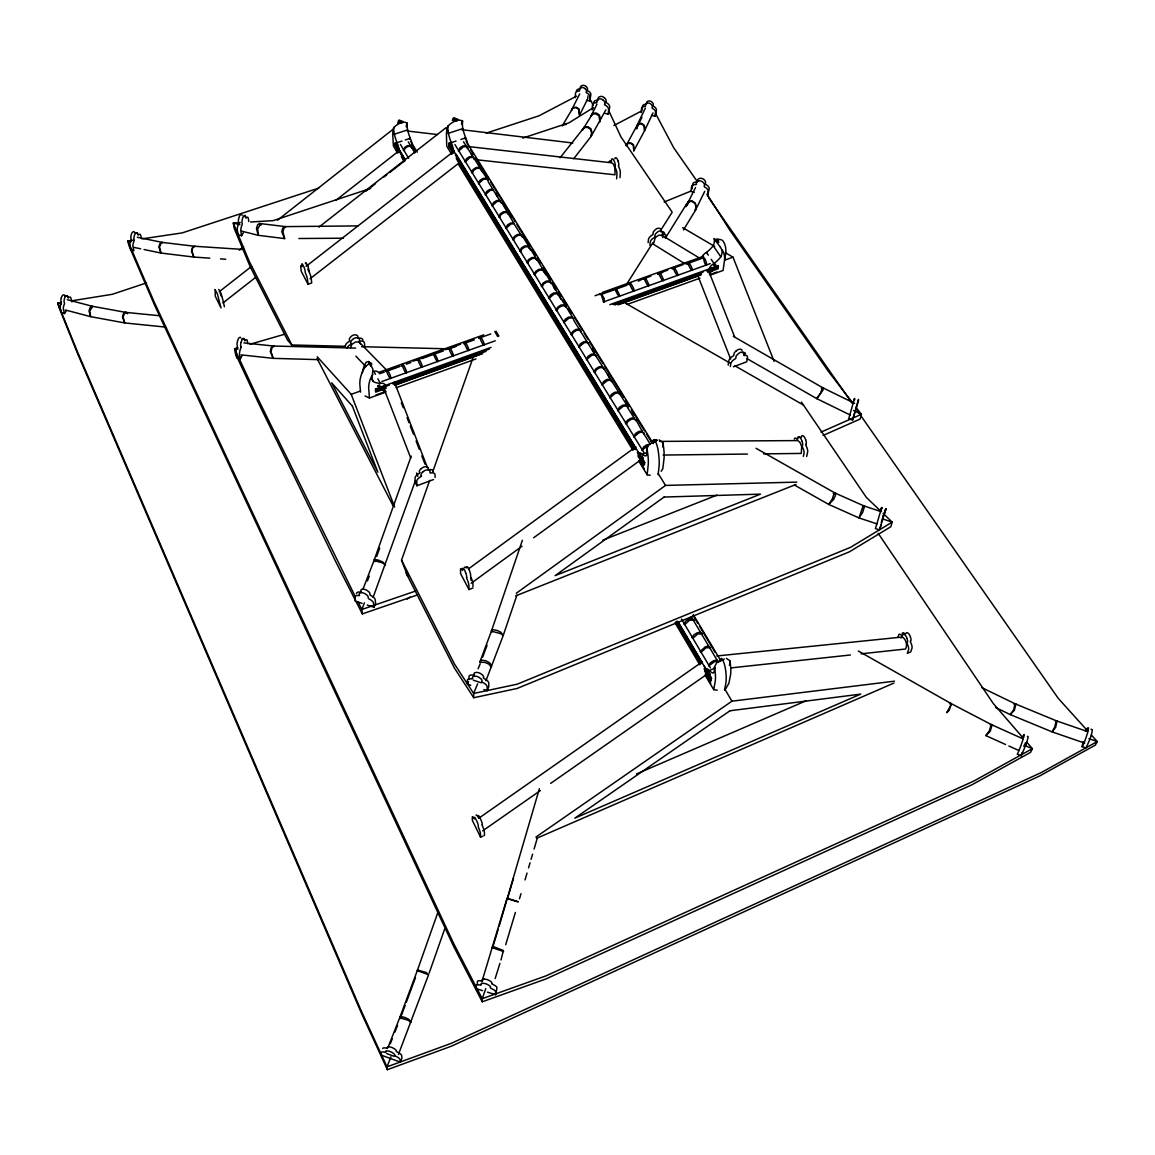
<?xml version="1.0" encoding="UTF-8"?>
<svg xmlns="http://www.w3.org/2000/svg" width="1155" height="1155" viewBox="0 0 1155 1155"><rect width="100%" height="100%" fill="white"/><g stroke="black" fill="none" stroke-linecap="round" stroke-linejoin="round"><path stroke-width="1.5" d="M487.453 992.159L495.625 994.7L495.625 991.856A6.107 2.05 19.6 0 0 490.889 988.348L490.269 987.698A5.154 1.733 19.6 0 0 488.291 984.941A3.826 1.285 19.6 0 0 483.18 983.353A5.154 1.733 19.6 0 0 481.26 984.897L480.639 985.157A6.107 2.05 19.7 0 0 475.947 985.735L476.004 988.593L482.545 990.629M981.822 687.658L1015.88 704.146L1014.379 710.325L1010.149 714.555L995.567 707.495M365.081 395.963L369.456 398.027L385.525 392.224L380.702 388.614L380.616 387.401L385.207 385.741A6.627 3.783 -27.7 0 0 380.298 383.373A22.523 12.965 -28.1 0 1 373.166 381.468A20.198 11.593 -28.1 0 1 372.488 375.057L372.834 368.979L368.82 361.457L366.164 362.194L364.749 364.763A46.041 26.493 -28.4 0 0 362.367 372.69M402.59 121.621C393.552 122.387 404.322 125.202 400.525 120.813A10.626 2.613 71.9 0 0 398.489 120.77A45.623 11.319 71.6 0 0 398.201 121.607M1015.057 703.77L1057.085 721.095L1055.67 727.332L1052.133 731.88L1010.149 714.555L1013.556 709.964L1015.057 703.77L1013.96 704.016M575.277 97.655L575.479 93.396A4.461 3.119 23.9 0 1 579.103 91.187L579.593 90.624A3.754 2.628 23.9 0 1 581.182 87.751A2.801 1.964 23.9 0 1 584.95 88.632M1091.663 729.498L1091.071 729.166M586.523 100.297L589.743 101.062L589.974 96.803A4.461 3.119 23.7 0 0 586.653 92.963L586.22 92.183M605.076 113.378L608.295 114.244L608.598 109.494A5.024 3.465 26.1 0 0 604.931 105.062L604.469 104.167M858.324 650.987L951.316 703.684L949.309 710.051L946.941 712.621M456.398 121.275L458.059 119.441L455.518 118.59C450.089 121.636 459.098 122.315 455.518 118.59A11.666 3.162 72 0 0 453.049 118.546A50.113 13.701 71.7 0 0 452.341 120.524M616.611 178.823L616.958 174.102A5.226 1.761 71.8 0 0 615.312 167.879L615.11 166.768A4.403 1.487 71.9 0 0 614.576 162.032A3.277 1.112 71.9 0 0 612.525 158.971A4.403 1.487 71.9 0 0 611.5 161.382L611.197 161.758A5.212 1.761 71.9 0 0 609.075 162.321M619.975 177.682L620.336 172.947A5.226 1.776 71.8 0 0 618.676 166.739L618.488 165.613M756.034 448.299L835.541 493.329L835.354 495.784L833.52 499.581L828.741 504.432L794.467 485.057M641.213 112.584L641.559 108.498A4.317 3.017 24.9 0 1 645.154 106.462L645.659 105.942A3.638 2.541 24.9 0 1 647.305 103.228A2.714 1.891 24.9 0 1 650.944 104.195A3.638 2.541 24.9 0 1 652.041 107.646L652.431 108.411A4.331 3.017 24.7 0 1 655.52 112.208L655.145 116.294L651.665 115.37M642.281 109.104L642.512 106.39A4.317 3.017 24.9 0 1 646.121 104.354M733.324 336.336L823.197 387.993L822.995 390.13L816.758 398.634L747.04 358.656M648.128 242.666L648.417 239.547A5.385 3.032 -34.2 0 1 652.618 234.84L653.21 233.916A4.533 2.555 -34.3 0 1 655.159 229.831A3.364 1.906 -34.3 0 1 659.346 228.358A4.533 2.555 -34.3 0 1 660.92 230.264M649.904 245.351L650.207 242.232A5.385 3.017 -34.2 0 1 654.409 237.526L655.001 236.602A4.533 2.555 -34.3 0 1 656.95 232.516A3.378 1.891 -34.3 0 1 661.151 231.043A4.533 2.555 -34.3 0 1 662.378 234.003L662.811 234.566A5.385 3.017 -34.3 0 1 666.334 236.544M588.01 95.879L587.693 98.897L579.507 115.24L578.843 109.393L575.999 107.632L572.923 107.993L571.451 110.245L579.723 93.93M641.949 117.276L636.492 128.638L636.766 125.967L645.342 108.108M949.525 703.496L950.839 703.438L950.565 706.037L946.696 712.476M238.739 222.554L238.609 223.695A5.299 1.862 -74.6 0 0 237.324 230.062L238.06 234.725L241.583 235.736L243.243 232.935M1087.23 731.462L1056.175 720.763L1054.76 726.986L1052.133 731.88L1084.776 743.156M650.222 475.254L647.147 474.763L648.244 464.613A48.452 14.726 69.2 0 0 647.522 452.038L646.916 448.674L648.807 444.718L652.676 442.365M241.005 346.847L240.875 347.973A5.472 1.834 -73.3 0 0 239.547 354.455L240.312 358.902L236.674 357.805L235.909 353.358A5.472 1.834 -73.3 0 1 237.237 346.89L237.367 345.749A4.591 1.545 -73.4 0 1 237.555 341.028A3.422 1.155 -73.4 0 1 239.576 337.477A4.591 1.545 -73.4 0 1 240.716 337.809M658.105 474.719L658.928 467.761A54.675 16.849 69.2 0 0 657.989 449.555A12.95 4.057 69 0 0 655.159 440.56C653.672 436.489 649.226 447.259 656.892 440.329M692.09 188.915L692.639 184.295A5.111 3.451 22.5 0 1 696.999 182.086L697.62 181.508A4.302 2.916 22.4 0 1 699.685 178.476A3.191 2.166 22.4 0 1 704.001 179.646A4.302 2.916 22.4 0 1 705.2 183.573L705.647 184.439A5.111 3.451 22.3 0 1 709.199 188.814L707.539 196.004L708.131 191.398A5.111 3.451 22.3 0 0 704.564 187.023L704.131 186.143A4.302 2.916 22.4 0 0 702.919 182.23A3.205 2.166 22.4 0 0 698.602 181.046M579.507 115.24L579.059 109.018L576.244 107.184L573.14 107.617L562.182 125.953M636.492 128.638L638.397 123.599L641.386 123.34L644.086 125.115L644.923 127.873L644.519 130.789L633.806 150.843L633.344 145.14L630.601 143.35L627.584 143.595L626.068 145.718L636.896 125.722M1022.68 738.695L991.235 724.546L989.315 730.942L985.836 735.605L1005.572 744.499M412.133 145.169A5.717 1.415 71.8 0 0 410.256 138.355A19.52 4.894 71.9 0 1 407.585 129.909A17.498 4.389 71.8 0 1 407.195 123.368C404.423 120.192 396.309 124.235 393.884 127.671A17.527 4.274 71.8 0 0 394.317 134.211A19.548 4.779 71.8 0 0 397.017 142.671A5.732 1.386 71.7 0 1 398.908 149.486M728.155 365.124L728.863 360.591A5.631 2.815 -33.6 0 1 733.396 355.856L734.031 354.946A4.736 2.382 -33.7 0 1 736.082 350.961M730.335 366.539L730.826 363.522A5.631 2.815 -33.5 0 1 735.345 358.786L735.995 357.877A4.75 2.368 -33.7 0 1 738.204 353.834A3.523 1.761 -33.7 0 1 742.535 352.217A4.75 2.368 -33.7 0 1 743.618 355.018L744.037 355.538A5.631 2.801 -33.7 0 1 747.487 357.27L746.708 361.804L733.425 366.799M716.129 241.323A1.603 0.881 -35 0 1 716.706 240.125A1.603 0.881 -35 0 1 718.165 239.417L718.67 242.492L716.129 241.323L716.273 238.998L718.165 239.417A11.767 6.396 -34.8 0 1 723.218 241.28A50.3 27.388 -34.1 0 1 725.6 254.143L724.719 260.135L732.992 257.161L774.139 361.457M633.806 150.843L633.561 144.779L630.861 142.917L627.8 143.22L626.183 145.516M854.642 403.369L822.461 387.604L820.498 393.306L816.758 398.634L850.513 415.165M708.535 673.899L708.347 674.91L705.243 675.271L713.718 689.665L717.226 690.242M881.178 511.636L863.175 505.659L859.002 517.931L862.626 512.488L864.59 506.208L834.314 492.709L832.279 498.96L828.741 504.432L859.002 517.931L876.992 523.908M695.498 187.558L685.955 206.702L688.568 201.345L692.235 200.97L695.353 203.208L696.09 206.759L695.31 210.528L683.486 229.932M713.718 689.665L715.263 681.262A47.774 14.004 67.2 0 0 714.945 670.218L714.411 667.142L716.923 662.364L721.658 660.371M704.738 191.326L695.31 210.528L695.989 206.947L695.151 203.554L691.989 201.389L688.366 201.706L686.402 204.32M724.546 689.968L725.687 684.236A53.91 16.011 67.2 0 0 725.326 668.24A12.792 3.855 66.9 0 0 722.611 659.62L721.514 658.307L719.709 661.021L724.301 659.029M467.66 144.88A6.28 1.718 71.9 0 0 465.682 137.893A21.44 5.934 72 0 1 462.794 128.609A19.216 5.313 72 0 1 462.606 121.419C459.733 117.853 450.782 122.473 448.068 126.14A19.26 5.183 71.9 0 0 448.328 133.33A21.483 5.789 71.9 0 0 451.244 142.628A6.295 1.675 71.8 0 1 453.251 150.121M1092.096 729.599C1092.803 733.05 1088.486 742.896 1085.989 747.92L1082.091 746.693L1083.217 741.539M803.346 456.456L803.995 453.54A5.761 2.18 68.2 0 0 802.35 446.942L802.191 445.787M371.029 365.918C366.741 355.119 371.058 371.347 371.65 363.941A1.689 0.982 -27.7 0 0 369.499 363.478A12.286 7.103 -27.8 0 0 363.608 369.412A52.119 29.842 -28.5 0 0 359.912 385.207L360.548 392.166M806.652 456.485L807.634 452.125A5.761 2.195 68.2 0 0 805.988 445.512L805.829 444.357M854.411 400.381L854.599 399.385L854.238 400.207M852.578 420.03L858.512 400.583L857.977 401.81L858.497 399.457L852.578 420.03L848.68 418.904L854.57 398.331L854.209 400.034M885.697 509.471L885.293 510.755L885.899 508.59L884.311 514.293M1021.829 738.392C1028.412 724.892 1019.62 750.476 1017.237 754.273L1021.222 755.688L1022.146 752.497M880.601 511.665L881.756 507.363L875.432 528.615L879.561 529.842L880.991 525.178M879.561 529.842L885.798 508.922M519.49 898.792L520.992 893.652M525.02 879.922L527.041 873.065M528.542 867.925L530.058 862.771M531.069 859.349L532.571 854.195M534.086 849.055L537.104 838.761M499.205 926.05L539.385 788.692M507.94 897.161L513.499 878.32M505.688 944.747L515.404 912.436M481.852 981.837L507.031 898.272L518.104 901.622M493.026 946.421L498.166 929.443M495.163 978.559L499.927 963.357M500.981 959.993L503.392 950.507L493.661 946.71L492.247 947.086L492.521 948.125M897.955 637.329L898.763 634.918A5.573 2.137 65.5 0 1 901.968 635.871L902.474 635.77A4.707 1.805 65.4 0 1 904.365 634.514A3.494 1.343 65.5 0 1 906.906 638.354M495.625 994.7L496.997 987.727A6.107 2.05 19.6 0 0 492.275 984.219L491.64 983.584A5.14 1.733 19.6 0 0 489.691 980.812A3.826 1.299 19.6 0 0 484.566 979.223M516.906 595.157L503.219 635.495L485.937 680.728M522.378 540.295L491.409 631.15L500.404 633.546L503.219 635.495L500.895 632.175L496.794 630.37L492.983 629.634L491.684 630.399L479.758 662.291L484.869 662.378L488.998 664.168L491.395 667.388L491.294 665.15L489.547 662.753L485.533 660.674L481.606 660.169L480.061 661.526M407.686 576.172L401.521 560.161L429.718 480.321M432.721 471.832L472.929 358.007M429.169 973.073L444.733 928.822M415.396 480.711L373.108 597.308M438.207 911.497L417.316 970.575L428.563 974.777L398.461 1054.371M373.975 560.637L382.305 562.759L385.51 564.925L382.623 561.908L378.595 560.218L375.072 559.511L374.148 560.175L374.884 561.561L373.975 560.637L411.209 456.11M376.689 556.508L379.677 548.105M485.807 988.608L482.213 998.685L482.256 1001.789L545.723 979.036L972.351 784.577L1030.578 752.353L1032.382 748.657L1026.636 742.03M881.279 522.464L884.456 512.719L882.983 516.112M350.6 347.713L351.813 344.435L355.278 342.039L358.945 341.923L386.29 369.773M482.689 657.065L487.078 645.327M399.717 1017.757L408.451 1020.341L410.906 1022.478L408.827 1019.345L404.943 1017.483L401.247 1016.602L399.919 1017.208L400.207 1018.609L399.717 1017.757L417.504 970.056L426.209 972.481L428.563 974.777M400.828 1016.978L405.116 1005.485M406.329 1002.193L415.511 977.578M385.9 371.477L386.304 370.394C390.202 381.901 393.768 380.746 387.517 369.961M362.915 589.339L374.148 560.175M367.42 580.965L369.282 576.114M364.417 602.823L361.847 609.479L362.324 613.897L417.547 594.897M390.924 1056.854L386.997 1066.859L387.387 1069.674L451.446 1046.17L1039.442 776.088L1095.315 745.119L1097.25 741.553L1091.331 734.999M388.022 1047.426L399.919 1017.208M390.318 1043.745L392.296 1038.72M394.938 1032.021L397.58 1025.322M1023.965 746.549L1025.51 742.708M1026.333 743.257L1025.496 745.047M401.579 365.861L402.027 364.763C405.983 376.27 409.289 375.043 403.225 364.345M400.337 1062.095L400.02 1059.525A6.02 1.733 22.8 0 0 395.241 1056.017L394.591 1055.381A5.068 1.473 22.8 0 0 392.469 1052.739A3.768 1.097 22.8 0 0 387.546 1050.949A5.068 1.473 22.8 0 0 385.929 1052.219L385.38 1052.422A6.006 1.733 22.8 0 0 381.092 1052.624L381.468 1055.222L400.337 1062.095L401.954 1058.023L401.666 1055.439A6.006 1.747 22.8 0 0 396.887 1051.916L396.237 1051.295A5.053 1.473 22.8 0 0 394.115 1048.653A3.768 1.097 22.8 0 0 389.192 1046.863A5.053 1.473 22.8 0 0 387.589 1048.148L387.041 1048.336A6.006 1.747 22.8 0 0 382.753 1048.552M477.636 683.746L473.651 693.448L473.723 697.736L517.137 688.452L849.401 551.816L890.808 526.752L892.194 522.118L883.127 513.455M478.141 668.759L480.191 663.764M589.743 101.062L590.898 94.609A4.461 3.119 23.7 0 0 587.577 90.754L587.144 89.975M483.902 689.549L487.179 690.618L488.753 686.864L488.738 682.937A6.208 2.786 23.1 0 0 483.974 678.577L483.339 677.74A5.226 2.353 23.2 0 0 481.346 674.13A3.884 1.761 23.2 0 0 476.221 672.47A5.226 2.353 23.2 0 0 474.156 674.491M417.2 360.273L417.662 359.176C421.589 370.611 425.141 369.47 418.861 358.743L418.399 359.855L417.316 359.609M470.778 685.262L467.501 684.193L468.569 681.71M433.934 354.296L434.424 353.185C440.676 363.941 437.572 364.72 433.226 353.603M655.145 116.294L656.473 110.1A4.317 3.017 24.7 0 0 653.384 106.289L653.008 105.524A3.638 2.541 24.9 0 0 651.896 102.088A2.7 1.891 24.9 0 0 648.273 101.12A3.638 2.541 24.9 0 0 646.54 103.517M599.301 294.525L599.979 293.976L601.553 295.463L603.589 302.033M449.396 348.752L449.916 347.641C456.254 358.281 452.702 359.436 448.732 348.059L448.212 349.185L448.819 348.348M608.295 114.244L609.753 107.04A5.024 3.465 26.1 0 0 606.101 102.607L605.624 101.727M367.16 605.018L373.946 607.212L375.606 603.704L375.216 599.662A5.963 2.758 25 0 0 370.437 595.33L369.773 594.493A5.024 2.324 25.1 0 0 367.608 590.84A3.739 1.733 25.1 0 0 362.728 589.281A5.024 2.324 25.1 0 0 360.894 591.1M653.023 112.901L644.519 130.789L643.855 125.563L641.112 123.874L638.166 124.047L636.766 125.967M593.352 107.487L592.183 109.927L592.443 105.163A5.024 3.465 26.3 0 1 596.514 102.809L597.077 102.203A4.23 2.931 26.3 0 1 598.896 99.041A3.147 2.18 26.3 0 1 603.098 100.167M478.849 337.967L480.032 337.549M1021.222 755.688C1023.778 750.259 1030.101 734.739 1027.416 736.399M701.98 257.089A6.324 3.422 -34.6 0 1 706.47 252.411A21.541 11.824 -34.7 0 0 713.198 245.741A19.317 10.583 -34.6 0 0 714.238 238.998L720.388 247.156M862.756 506.511L863.175 505.659M401.492 365.644L402.691 365.211M385.799 371.246L386.521 370.625M605.884 109.812L591.187 136.29L573.689 158.755M596.933 104.253L590.884 116.294L592.428 114.056L595.807 113.869L598.997 115.818L599.893 121.881L600.369 118.373L599.402 115.081L596.283 112.988L592.847 113.32L582.293 130.241L584.04 127.671L587.52 127.339L590.667 129.461L591.649 132.767L591.187 136.29L591.851 132.479L591.028 128.927L587.953 126.704L584.401 127.137L560.074 157.759M478.95 338.184L479.527 337.058C483.512 348.348 487.078 347.207 480.697 336.625M1085.455 731.231C1092.587 718.829 1085.021 742.665 1082.091 746.693M351.25 343.526L350.759 344.435A5.616 3.321 -27.5 0 0 347.02 348.088M687.384 204.854L689.03 201.793M240.312 358.902L242.016 355.856M725.037 690.04L728.906 683.226L730.566 674.794A47.673 14.351 67.1 0 0 730.335 663.735L729.816 660.66L726.394 658.393M419.799 472.51L419.251 473.42A5.876 3.104 -27.9 0 0 415.035 478.199L415.28 482.559L416.969 485.764L433.544 479.527M421.503 475.716L420.954 476.625A5.876 3.09 -27.9 0 0 416.724 481.404L416.969 485.764M665.294 238.233L686.503 204.132M626.154 284.996L653.008 242.507M660.674 230.379L672.181 212.174L620.942 136.882L608.786 110.75M661.18 471.283L662.826 468.699L664.038 458.521A48.337 15.087 69.2 0 0 663.418 445.931L662.826 442.582L659.187 439.882M61.273 298.062A3.956 1.689 -73.3 0 0 61.359 302.177L61.374 303.058A4.707 2.007 -73.2 0 0 60.363 308.659L61.475 312.601L64.536 313.539L66.398 310.637M615.066 289.486L615.875 288.288C622.444 298.625 619.311 299.492 614.734 288.692L613.94 289.891L602.477 293.991M582.495 129.952L584.401 127.137M372.69 374.437L371.26 377.006A46.243 26.334 -28.5 0 0 368.647 387.892L369.456 398.027M709.502 274.341L713.472 267.642L709.3 269.144A6.353 3.407 -34.6 0 1 714.05 263.499A21.627 11.752 -34.6 0 0 720.821 256.829A19.404 10.511 -34.6 0 0 721.904 250.101L720.388 247.156M658.884 273.807L657.657 273.995L658.624 272.999C662.797 283.928 666.421 282.758 659.75 272.594M672.239 269.028L673.134 267.816C677.306 278.716 680.945 277.547 674.246 267.411L672.34 268.393M687.759 263.484L686.561 263.658L687.572 262.647C691.816 273.663 695.339 272.219 688.683 262.243M401.334 123.253L402.893 121.578L400.525 120.813L398.937 122.69M702.11 258.345L703.063 257.103L704.767 258.518C708.722 266.791 705.387 268.234 703.655 258.922L701.951 257.507L701.013 258.734L686.662 263.874M393.942 127.295L393.48 128.321A40.425 9.89 71.6 0 0 392.815 135.857L393.393 145.92L397.551 152.965M407.267 122.993L406.791 124.018A40.353 10.135 71.7 0 0 406.228 126.79M580.517 88.43L580.027 88.993A4.461 3.119 23.9 0 0 576.403 91.202M448.154 125.722L447.562 126.848A44.395 11.983 71.7 0 0 446.451 135.149L446.74 146.194L451.692 154.322M696.537 184.078L695.916 184.67A5.111 3.451 22.5 0 0 691.542 186.865L690.993 191.485L694.314 192.38M404.986 160.935L394.996 144.014L395.631 143.451L404.712 158.827M398.692 151.218L395.053 145.054L395.689 144.49L399.312 150.641M398.749 152.258L395.053 145.054M260.712 223.709L257.709 228.834L258.258 235.317L284.65 238.594L282.932 231.852L283.971 228.185L285.906 226.683L259.485 223.478L257.522 224.965L256.468 228.589L258.258 235.317L241.698 231.159M453.496 151.781L448.804 144.101L449.497 143.48L454.189 151.161M453.511 152.922L448.833 145.256L449.526 144.635L453.28 150.771M452.601 152.532L448.862 146.411L449.555 145.79L453.309 151.911M361.197 591.75L360.663 592.197A5.963 2.743 25.1 0 0 356.491 593.656M637.329 452.543L643.898 463.285L644.707 462.621L638.138 451.879M638.152 455.128L643.783 464.339L644.591 463.675L639.899 456.008M638.051 456.182L643.667 465.378L644.476 464.729L639.798 457.062M239.374 250.202L243.604 246.867M277.431 220.259L392.974 129.346M219.161 291.782L251.588 266.372M336.177 200.075L399.616 150.352M318.91 227.131L445.917 127.786L447.794 130.847M222.929 302.957L255.428 277.547M365.63 191.355L375.519 183.631M383.994 176.989L386.824 174.78M389.654 172.571L403.774 161.527M127.685 313.626L126.083 312.428L124.206 313.9L123.152 317.177L124.74 322.938L165.555 327.096M306.061 266.357L454.348 150.886M310.089 278.73L459.127 162.942M407.195 599.113L409.996 596.991M704.247 666.045L711.494 678.332L710.542 679.819L704.189 669.063M704.94 671.474L710.368 680.685L711.177 680.078L704.348 668.196M711.249 680.771L710.368 680.685M985.836 735.605L990.182 731.36L992.087 724.965L950.839 703.438M468.41 568.924L635.842 446.797M471.168 583.246L522.031 546.228M533.653 537.768L639.755 460.585M159.159 315.69L125.404 312.341L123.397 313.785L122.473 317.076L124.74 322.938L90.653 316.658L65.301 309.973M516.242 593.295L665.525 485.418L796.777 482.126M478.603 818.375L702.384 661.743M482.675 830.849L540.352 790.583M550.69 783.364L707.438 673.928M535.877 837.115L731.952 701.186L894.49 681.161M474.315 674.809L473.694 675.227A6.208 2.786 23.2 0 0 469.017 676.512L469.074 679.14M652.561 441.903L657.224 440.214L653.947 440.026M467.226 147.811L467.934 148.504L466.447 146.728L463.386 146.757L458.521 151.233L459.863 147.898L462.881 145.934L465.941 145.905M473.853 158.538L474.561 159.231L473.074 157.47L470.013 157.513L465.119 161.989L466.476 158.654L469.507 156.676L472.568 156.632M507.825 213.545L508.561 214.267L506.554 211.683L503.465 211.784L500.375 213.791L498.743 216.793L499.61 217.385L500.895 214.657L503.999 212.65L507.088 212.549M528.903 247.69L529.669 248.441L527.662 245.856L524.558 246.001L521.41 248.022L519.75 251.039L520.631 251.646L521.959 248.917L525.106 246.881L528.21 246.751M536.064 259.269L536.815 260.034L534.823 257.45L531.704 257.608L528.542 259.644L526.868 262.647L527.748 263.253L529.106 260.539L532.267 258.503L535.371 258.345M550.545 282.73L551.325 283.509L549.332 280.939L546.2 281.113L543.009 283.177L541.305 286.18L542.2 286.801L543.572 284.087L546.763 282.037L549.896 281.849M557.894 294.626L558.673 295.406L557.244 293.76L554.111 293.962L548.856 298.495L550.343 295.088L553.548 293.038L556.681 292.836M821.335 388.311L822.461 387.604M580.315 330.936L581.109 331.745L579.117 329.189L575.97 329.42L572.721 331.499L570.945 334.517L571.869 335.152L573.299 332.452L576.562 330.373L579.709 330.128M587.924 343.252L588.732 344.075L587.332 342.472L584.17 342.717L578.771 347.28L580.315 343.858L583.578 341.764L586.74 341.519L587.924 343.252L573.717 320.253M595.605 355.682L596.413 356.505L595.013 354.932L591.851 355.191L586.422 359.739L587.982 356.332L591.259 354.224L594.421 353.964M611.168 380.89L611.991 381.727L610.605 380.183L607.429 380.471L601.928 385.034L603.516 381.598L606.837 379.49L609.999 379.201M619.066 393.667L619.889 394.519L618.517 392.974L615.326 393.292L609.797 397.854L611.385 394.418L614.72 392.296L617.896 391.993M647.666 445.743L641.978 450.32L643.638 446.87L647.031 444.718L650.236 444.343M833.318 493.344L834.314 492.709M717.775 661.295L718.641 662.248L717.443 661.165L714.382 661.772L708.722 665.959L710.397 662.753L713.732 660.689L716.793 660.082L717.775 661.295L691.268 616.799M592.443 108.252L568.881 122.849L522.724 138.109M900.9 637.964L902.445 637.026C906.17 639.596 907.628 644.923 905.607 649.009L861.096 653.831M613.897 125.52L642.065 110.736M576.562 96.154L539.01 115.803L486.082 133.172M462.693 121.001L462.072 122.127A44.309 12.286 71.8 0 0 461.509 124.061M641.646 459.632L638.802 461.09L647.147 474.763M1055.41 721.124L1056.175 720.763M823.125 435.421L860.157 419.048L861.37 414.313L856.028 407.34M820.988 432.143L861.37 414.313L853.545 410.501M536.483 838.371L894.013 683.038M480.567 837.144L480.523 833.896A5.963 0.982 67.8 0 0 478.502 827.543L478.242 826.489A5.01 0.823 67.8 0 0 477.376 822.36L475.239 818A5.01 0.823 67.8 0 0 474.474 818.823L474.214 818.808A5.948 0.967 67.8 0 0 472.294 817.148L472.366 820.425L480.567 837.144L483.165 836.032M636.492 773.951L806.19 700.753M706.109 669.785A6.887 2.021 66.9 0 1 709.141 670.564L715.248 667.994M482.646 980.783L482.025 981.043A6.107 2.05 19.7 0 0 477.347 981.62L477.405 984.493M664.139 202.024L690.575 191.239M515.707 595.865L796.012 484.436M465.624 572.692A3.783 0.78 68.8 0 0 463.444 568.563A5.096 1.04 68.8 0 0 462.693 570.151L462.448 570.31A6.035 1.242 68.8 0 0 460.513 569.487L460.614 573.674L468.988 589.555L472.987 587.982M602.852 540.136L716.952 495.134M639.394 454.507A6.973 2.137 68.9 0 1 642.194 454.377L646.93 452.558M821.739 388.528L823.197 387.993M375.736 389.971L375.649 388.917M375.808 395.082L385.987 391.401M396.165 387.734L475.947 358.96M626.992 304.487L699.973 278.167M711.855 273.879L716.952 272.046M710.166 275.107L723.088 270.458L724.546 260.034A44.626 24.168 -34.1 0 0 722.9 251.184L721.76 249.639M381.872 381.497L495.25 340.797M603.488 301.946L710.267 263.614M604.079 302.061L604.152 298.365L601.12 293.572M317.177 356.736L351.207 394.331L360.447 391.011M375.389 389.004L491.048 347.395M609.84 304.66L718.439 265.592L718.294 266.675L706.427 270.949M718.294 266.675L718.136 267.758L707.972 271.425M389.307 385.077L375.476 390.058L375.649 392.151L386.073 388.412M392.7 383.864L489.359 349.07M613.146 304.516L703.034 272.176M375.563 391.112L385.987 387.358M394.187 384.398L485.966 351.351M614.763 304.978L701.186 273.865M395.847 384.572L482.169 353.473M619.253 304.097L700.493 274.847M708.953 271.8L712.346 270.573M394.534 385.351L482.588 353.632M618.069 304.833L701.056 274.948M707.827 272.508L717.991 268.841L718.136 267.758M378.912 372.343L483.772 334.849M602.159 292.518L703.626 256.251M595.042 295.738L599.979 293.976M432.865 354.051L433.832 354.065M463.733 343.006L464.801 343.252M614.041 289.255L614.98 289.27M643.321 278.774L645.183 277.806C651.839 287.999 648.215 289.169 644.057 278.211L638.354 281.156M701.099 258.114L702.023 258.128M387.546 370.336L396.035 367.304M413.014 361.226L428.303 355.769M445.296 349.691L460.571 344.219M610.042 290.757L618.531 287.725M642.31 279.221L650.799 276.175M662.696 271.93L667.792 270.097M674.578 267.671L683.067 264.639M379.591 373.729L384.326 372.04M389.033 370.351L400.02 366.424M406.271 364.186L410.949 362.511M421.864 358.613L432.735 354.715M434.28 354.166L443.563 350.846M451.287 348.088L455.907 346.428M474.344 339.83L463.617 343.67L464.166 342.544C468.136 353.878 471.702 352.737 465.35 342.125M482.342 336.971L490.817 333.939M615.572 289.313L626.977 285.227M657.758 274.211L662.58 272.493M415.598 591.042L361.847 609.479L357.833 601.611M308.039 284.217L307.49 279.582A5.472 0.996 70.6 0 0 305.469 273.172L305.165 272.031A4.606 0.837 70.7 0 0 304.068 267.267L302.307 263.932A4.606 0.837 70.7 0 0 302.061 266.17L301.946 266.502A5.457 0.996 70.6 0 0 300.719 266.747L301.296 271.396L308.039 284.217L311.72 282.961L311.186 278.326A5.457 1.011 70.6 0 0 309.165 271.916L308.861 270.775M146.44 282.917L112.266 294.308L71.827 300.791M370.582 188.409L273.143 220.634L250.621 221.991M451.244 142.628L456.052 141.04M460.874 139.466L465.682 137.893M318.737 188.092L182.129 232.92L141.863 238.883M397.017 142.671L401.983 141.054M405.29 139.972L410.256 138.355M448.328 133.33L462.794 128.609M394.317 134.211L407.585 129.909M453.814 120.755L457.727 119.485M237.988 347.742L234.581 348.723L235.418 353.603L258.388 402.85L336.697 563.582L362.324 613.897M249.928 344.277L284.043 334.401M833.982 493.676L835.541 493.329M990.225 724.748L991.235 724.546M1055.901 721.298L1057.085 721.095M61.273 302.48L57.75 303.043L58.963 307.374L78.107 354.816L361.659 1013.7L387.387 1069.674M133.114 240.182L127.859 240.962L128.898 245.524L154.972 306.046L453.771 946.681L482.256 1001.789M562.904 124.957L566.051 124.538M642.036 431.075L638.845 431.421L635.452 433.573L633.821 437.023L639.466 432.446L642.656 432.085L643.797 433.717L643.884 432.663L643.162 432.706L650.438 444.487M634.543 418.933L631.352 419.265L627.988 421.402L626.429 424.087L625.476 423.423L627.367 420.391L630.731 418.254L633.922 417.922L635.683 420.579L635.77 419.525L642.267 431.248M731.158 667.879L850.427 654.986M626.486 405.896L623.31 406.214L617.723 410.79L619.34 407.34L622.689 405.217L625.866 404.9L627.641 407.556L627.988 406.921L588.776 344.638M716.894 655.968L902.445 637.026M602.78 367.492L599.604 367.781L596.312 369.874L594.825 372.574L593.887 371.924L595.706 368.907L599.012 366.799L602.174 366.525L603.95 369.196L603.574 368.099M571.566 316.961L568.433 317.177L565.199 319.256L563.683 322.664L569.011 318.116L572.144 317.899L573.703 319.054L522.479 236.14L522.363 237.093L520.573 234.364L517.469 234.494L514.336 236.515L512.676 239.518L513.556 240.125L514.885 237.396L518.003 235.375L521.107 235.245M240.226 222.626L233.31 223.045L234.119 228.17L250.101 266.516L287.537 340.09L291.869 344.984L345.475 346.298M542.605 270.053L539.486 270.212L536.31 272.262L534.938 274.977L534.058 274.37L535.747 271.353L538.923 269.303L542.042 269.144L543.832 271.858L543.485 270.819M1014.408 704.204L1015.88 704.146M513.527 222.973L510.438 223.088L507.319 225.109L505.904 228.473L510.972 223.969L514.076 223.853L520.934 234.783M499.639 200.479L496.563 200.58L493.474 202.573L492.073 205.922L497.083 201.432L500.173 201.345L501.443 203.208L501.559 202.284L513.917 223.42M492.781 189.377L489.706 189.463L486.63 191.456L485.259 194.805L490.24 190.315L493.315 190.228L500.057 200.97M486.515 179.213L483.44 179.285L478.488 183.775L479.859 180.425L482.92 178.433L485.995 178.375L488.117 180.541L463.473 141.733M663.143 455.056L747.444 454.059M763.585 453.872L801.252 453.424L801.714 446.436L799.982 442.423L797.787 440.589L659.534 441.398M410.747 146.382L407.917 146.411L405.174 148.201L404.135 150.684L403.369 150.164L404.741 147.45L407.47 145.66L410.299 145.631L412.003 148.114L411.729 147.248M357.935 225.904L284.809 226.625L282.672 228.113L281.834 231.78L284.65 238.594M298.914 238.507L343.497 238.219M650.554 441.455L654.149 441.427M699.569 258.114L661.844 235.259L658.697 235.245L655.318 237.569L653.355 244.21L685.189 263.946M361.558 346.702L445.556 348.767M355.61 348.088L273.36 346.024L271.151 347.756L270.27 351.611L273.215 358.353L317.899 359.624M949.785 703.64L951.316 703.684M244.21 249.509L194.531 246.26L192.409 247.589L191.427 250.895L193.838 257.06L209.806 258.157M492.088 947.62L503.638 951.547M220.446 258.879L225.759 259.254M243.864 342.905L274.082 346.081L271.988 347.814L270.992 351.654L273.215 358.353L241.236 354.888M477.304 159.852L615.038 174.795L614.821 167.576L613.305 164.01L611.63 162.812L468.324 146.555M238.046 349.099L234.581 348.723L257.623 398.071L355.422 596.89M407.21 131.006L437.471 134.543M462 129.721L572.808 143.003M473.348 680.208L481.332 682.807M409.476 138.355L410.011 139.091M131.323 241.554L127.859 240.962L153.99 301.599L453.626 943.462L482.213 998.685L545.911 975.903L973.954 780.982L1032.382 748.657L1024.283 745.336M126.083 312.428L91.981 306.219L90.061 307.663L88.993 310.926L90.653 316.658L89.729 311.085L92.703 306.378L67.308 299.723M506.944 898.576L518.018 901.925M137.315 237.237L162.653 242.492L160.704 243.821L159.534 247.069L160.949 253.046L193.838 257.06L191.817 250.924L192.856 247.632L194.906 246.304L161.974 242.377L159.895 243.691L158.856 246.953L160.949 253.046L144.072 249.523M133.951 247.401L140.693 248.816M239.908 224.691L233.31 223.045L249.321 261.492L291.869 344.984M386.694 1053.591L394.346 1056.377M61.186 303.953L57.75 303.043L76.937 350.571L361.197 1010.755L386.997 1066.859L451.302 1043.312L1041.204 772.608L1097.25 741.553L1088.934 738.68M362.064 603.386L355.264 601.192L354.816 597.149A5.963 2.743 25.1 0 1 359.003 595.691L359.523 595.244A5.024 2.324 25.1 0 1 361.053 592.789A3.739 1.733 25.1 0 1 365.933 594.349A5.024 2.324 25.1 0 1 368.113 598.001L368.763 598.839A5.977 2.743 25 0 1 373.556 603.17L373.946 607.212M882.449 518.884L892.194 522.118L850.643 547.282L517.223 684.179L473.651 693.448L454.305 663.75L401.521 560.161M711.494 678.332L677.278 621.217M1008.864 745.986L1018.724 750.432M644.707 462.621L448.775 142.96L449.497 143.48M625.346 303.115L730.032 363.045M734.724 365.716L803.476 405.073M682.634 227.651L714.685 246.434M725.354 252.7L732.992 257.161M714.093 238.522L715.248 240.081A44.439 24.327 -34.1 0 1 715.782 241.207M125.404 312.341L127.31 313.582M395.631 143.451L394.938 142.96L404.929 159.895M448.833 145.256L449.555 145.79M448.862 146.411L449.584 146.93M448.804 144.101L449.526 144.635M464.83 137.907L465.552 139.322M259.485 223.478L261.189 224.994M630.558 283.033C637.185 293.269 633.575 294.424 629.432 283.437L628.508 284.433L629.735 284.245M880.543 510.972L866.293 497.357L801.455 402.099M355.87 356.159L365.789 366.496M495.986 331.167L498.888 336.105M494.816 331.586L497.704 336.524M1087.779 731.072L1058.211 698.299L857.227 410.545M1023.186 738.045L993.314 703.554L878.161 533.292M358.945 341.923L360.663 344.161M852.809 403.167L828.193 371.102L729.974 230.35L706.947 194.069M697.476 181.811L673.769 147.869L655.592 113.594M708.809 198.039L852.072 403.167M713.198 245.741L720.821 256.829M706.47 252.411L708.361 255.183M711.206 259.341L714.05 263.499M473.723 697.736L454.449 668.066L406.069 572.995M465.97 140.997L653.167 443.563M470.706 149.775L473.55 154.366M475.441 157.427L488.666 178.808M490.557 181.869L509.442 212.419M511.333 215.465L515.116 221.587M517.007 224.633L530.232 246.029M532.123 249.076L535.906 255.183M537.797 258.244L540.627 262.82M543.456 267.411L551.022 279.626M552.913 282.686L556.681 288.793M558.572 291.854L561.417 296.431M563.294 299.492L567.076 305.599M568.967 308.659L571.797 313.236M574.641 317.827L582.192 330.041M584.084 333.102L587.866 339.209M589.757 342.27L602.982 363.652M604.874 366.713L623.772 397.262M625.649 400.309L629.432 406.43M631.323 409.476L644.548 430.873M646.439 433.919L650.222 440.041M478.502 163.375L480.393 166.436M504.908 206.225L506.814 209.3M508.734 212.275L511.564 216.866M568.462 309.035L570.368 312.11M592.804 348.276L594.695 351.337M632.03 411.859L633.922 414.919M471.009 153.514L472.9 156.575M480.48 168.861L482.386 171.922M495.654 193.405L497.545 196.48M528.831 247.112L530.723 250.187M543.991 271.67L545.882 274.746M553.476 287.018L555.367 290.093M559.164 296.229L561.056 299.289M592.327 349.936L594.233 352.997M607.501 374.48L609.392 377.555M488.117 181.638L493.214 189.882M627.916 408.004L634.167 418.124M658.249 473.564L665.525 485.418M454.926 144.548L643.869 452.515M456.066 154.221L636.261 448.819M457.034 156.907L634.283 446.812M455.373 154.842L635.452 449.468M457.062 158.047L635.106 449.396M456.326 157.528L634.413 448.992M458.015 160.733L633.128 447.389M456.355 158.668L633.359 448.515M458.333 164.097L632.983 450.32M639.552 461.09L644.259 468.786M410.805 141.459L417.215 152.2M693.274 614.633L720.677 660.53M411.772 144.043L413.606 147.104M693.13 615.528L697.692 623.18M699.511 626.241L715.032 652.229M413.851 148.504L415.685 151.565M408.264 141.834L414.876 152.936M724.748 689.015L731.952 701.186M400.41 144.389L408.653 158.307M681.436 618.965L710.426 667.908M677.942 621.506L701.518 661.44M402.041 155.261L404.77 159.881M677.797 622.401L701.374 662.32M705.907 669.987L711.336 679.212M676.758 621.751L701.634 663.591M676.859 622.473L692.249 648.547M694.054 651.622L695.859 654.683M697.678 657.758L700.392 662.364M705.821 671.56L707.625 674.635M401.406 155.824L404.135 160.444M676.108 621.462L700.565 662.927M676.628 622.646L700.161 662.537M705.59 671.734L707.394 674.809M401.464 156.878L404.192 161.483M675.978 622.357L700.421 663.807M396.179 149.601L397.984 152.677M675.04 622.79L699.771 664.76M705.272 674.087L710.758 683.414M383.908 389.192L385.525 392.224M375.418 374.249L373.801 371.203A6.598 3.797 -27.7 0 1 378.537 372.733M377.858 378.811L380.298 383.373M371.549 378.421L373.166 381.468M589.96 98.984L593.179 105.163M317.091 358.498L393.061 505.673M417.504 970.056L417.966 971.009M661.844 235.259L662.898 237.612M307.808 269.043L308.804 271.541M220.143 293.11L221.5 296.517M708.722 271.079L734.811 337.318M698.428 277.2L730.639 359.003M307.779 266.011L306.017 262.69A4.606 0.852 70.7 0 0 305.541 263.759M394.404 382.132L427.437 467.631M401.319 402.777L403.254 407.758M407.094 417.72L409.014 422.701M410.299 426.022L413.504 434.309M416.074 440.95L419.279 449.252M421.835 455.893L425.04 464.18M383.821 388.282L410.776 458.102M416.551 473.059L417.836 476.38M351.207 394.331L394.649 507.045M64.536 313.539L63.438 309.598A4.707 1.992 -73.2 0 1 64.449 303.996L64.521 303A3.956 1.689 -73.3 0 1 64.435 298.885A2.945 1.256 -73.3 0 1 66.369 295.882A3.956 1.689 -73.3 0 1 67.928 297.716L68.333 297.961A4.692 1.992 -73.2 0 1 70.888 298.019L71.957 301.975M491.684 630.399L492.073 631.929M482.14 824.814L482.415 825.854A5.963 0.982 67.8 0 1 484.421 832.221L484.45 835.469M466.533 577.428L466.822 578.583A6.049 1.242 68.8 0 1 468.901 585.397L468.988 589.555M398.071 151.031L397.233 146.671M452.558 153.557L451.345 147.017M141.358 238.161L140.751 235.389A4.75 2.007 -72.2 0 0 138.239 235.115L137.849 234.811A3.999 1.689 -72.3 0 0 136.377 232.79A2.974 1.256 -72.3 0 0 134.355 235.707A3.999 1.689 -72.3 0 0 134.269 239.951L134.168 240.962A4.764 2.007 -72.2 0 0 132.955 246.636L133.893 250.794L130.818 249.769L129.88 245.625A4.764 2.021 -72.2 0 1 131.093 239.951L131.194 238.941A3.999 1.704 -72.3 0 1 131.266 234.682A2.974 1.271 -72.3 0 1 133.301 231.78A3.999 1.704 -72.3 0 1 134.687 232.761M470.605 577.702L471.11 580.258M224.402 306.782C223.435 302.061 220.822 290.237 218.598 289.457M247.776 343.757L247.286 340.768A5.457 1.819 -73.3 0 0 244.918 340.855L244.557 340.595A4.606 1.545 -73.4 0 0 243.229 338.574A3.422 1.155 -73.4 0 0 241.222 342.125M241.583 235.736L240.846 231.087A5.299 1.862 -74.6 0 1 242.146 224.705L242.261 223.565A4.461 1.559 -74.7 0 1 242.463 218.8A3.321 1.169 -74.7 0 1 244.412 215.523A4.461 1.559 -74.7 0 1 245.697 217.804L246.044 218.136A5.299 1.848 -74.7 0 1 248.339 218.454L248.816 221.558M910.385 641.083L910.501 642.122A5.587 2.151 65.4 0 1 911.988 648.258L910.732 651.868L907.31 653.34L908.552 649.745A5.587 2.137 65.4 0 0 907.079 643.595L906.964 642.555M646.916 448.674L646.988 449.425A21.223 6.526 69.1 0 1 646.194 455.777A23.677 7.305 69.1 0 1 642.194 454.377M662.826 442.582L662.883 443.318A21.18 6.685 69.1 0 1 662.797 447.086M364.72 346.038L364.446 342.992A5.602 3.306 -27.7 0 0 359.941 341.201L359.321 340.682A4.721 2.801 -27.6 0 0 357.256 337.852A3.508 2.079 -27.6 0 0 352.679 339.455M714.411 667.142L714.469 667.792A20.949 6.208 67.1 0 1 713.386 673.019A23.36 6.944 67.1 0 1 709.141 670.564M729.816 660.66L729.859 661.324A20.891 6.353 67 0 1 729.411 665.367M435.132 477.448L435.002 474.532A5.876 3.09 -28 0 0 430.483 473.059L429.877 472.583A4.952 2.613 -28 0 0 427.899 469.955A3.682 1.949 -28 0 0 423.149 471.745M467.501 684.193L467.414 680.252A6.208 2.772 23.2 0 1 472.092 678.981L472.713 678.562A5.241 2.353 23.2 0 1 474.618 676.224A3.898 1.747 23.2 0 1 479.758 677.898A5.241 2.353 23.2 0 1 481.751 681.508L482.386 682.331A6.208 2.786 23.1 0 1 487.165 686.691L487.179 690.618M472.973 586.596L472.915 583.824A6.049 1.256 68.7 0 0 470.836 577.009L470.561 575.84A5.096 1.054 68.8 0 0 469.666 571.119A3.783 0.78 68.8 0 0 467.472 566.99A5.096 1.054 68.8 0 0 466.591 567.798M905.953 633.619A4.692 1.819 65.4 0 1 907.801 633.041A3.494 1.357 65.4 0 1 910.357 636.881M910.443 637.026A4.692 1.819 65.4 0 1 910.487 641.213M907.007 638.498A4.707 1.805 65.4 0 1 907.05 642.685M902.185 633.46A5.573 2.151 65.5 0 1 904.942 633.893M794.308 439.088A5.746 2.18 68.3 0 1 797.297 439.405L797.759 439.174A4.851 1.848 68.3 0 1 799.433 437.297A3.609 1.372 68.3 0 1 801.945 441.051M797.932 437.673A5.746 2.18 68.3 0 1 800.054 437.124M802.032 441.181A4.851 1.848 68.3 0 1 802.277 445.917M801.382 437.341A4.837 1.848 68.3 0 1 803.072 435.868A3.595 1.372 68.3 0 1 805.598 439.622M805.685 439.752A4.837 1.848 68.3 0 1 805.916 444.502M307.836 266.126A4.606 0.852 70.7 0 1 308.919 270.905M465.71 572.851A5.096 1.04 68.8 0 1 466.62 577.572M464.541 567.538A6.035 1.242 68.8 0 1 465.768 567.74M742.059 352.607A5.616 2.815 -33.7 0 1 745.524 353.878M742.059 350.441A4.736 2.382 -33.7 0 0 740.572 349.286A3.523 1.776 -33.7 0 0 736.24 350.903M661.021 231.895A5.371 3.017 -34.3 0 1 664.544 233.873M696.378 184.035A4.302 2.916 22.4 0 1 698.457 181.017M240.933 346.962A4.606 1.545 -73.4 0 1 241.15 342.255M241.972 338.978A5.457 1.834 -73.3 0 1 243.373 338.92M345.287 346.283A5.602 3.321 -27.5 0 1 349.2 341.519L349.691 340.61A4.721 2.801 -27.6 0 1 351.12 336.538A3.508 2.093 -27.6 0 1 355.697 334.936A4.721 2.801 -27.6 0 1 357.761 337.765M351.077 343.584A4.721 2.801 -27.6 0 1 352.506 339.512M358.382 338.3A5.602 3.306 -27.6 0 1 362.901 340.075M421.33 475.788A4.952 2.613 -28 0 1 422.975 471.803M428.159 469.392A4.938 2.613 -28 0 0 426.195 466.764A3.682 1.949 -28 0 0 421.445 468.54M419.626 472.583A4.938 2.613 -28 0 1 421.272 468.598M428.779 469.854A5.862 3.09 -28 0 1 433.298 471.341M136.853 233.281A4.75 2.007 -72.3 0 1 137.546 233.974M67.654 296.705A4.692 1.992 -73.2 0 1 67.813 297.095M66.297 296.185A4.692 1.992 -73.2 0 1 67.207 296.214M64.796 296.099A3.956 1.689 -73.3 0 0 63.28 294.958A2.945 1.256 -73.3 0 0 61.345 297.947M580.359 87.794A3.754 2.628 23.9 0 1 582.12 85.557A2.801 1.964 23.9 0 1 585.874 86.437M586.018 86.466A3.754 2.628 23.9 0 1 587.289 90.018M585.094 88.675A3.754 2.628 23.9 0 1 586.365 92.212M482.472 980.725A5.14 1.733 19.6 0 1 484.393 979.166M482.227 824.973A5.01 0.837 67.8 0 0 481.375 820.844L479.152 816.34A5.01 0.837 67.8 0 0 478.372 817.163L478.112 817.148A5.948 0.982 67.8 0 0 476.178 815.488M603.242 100.196A4.23 2.931 26.3 0 1 604.614 104.21M598.247 99.749A4.23 2.931 26.3 0 1 600.066 96.587A3.147 2.18 26.3 0 1 604.253 97.713M604.412 97.742A4.23 2.931 26.3 0 1 605.783 101.756M593.612 102.723A5.024 3.465 26.3 0 1 597.684 100.37M242.059 215.306A4.461 1.574 -74.7 0 0 240.875 214.512A3.321 1.169 -74.7 0 0 238.926 217.775A4.461 1.574 -74.7 0 0 238.666 222.67M244.34 216.346A5.299 1.862 -74.7 0 1 244.542 216.62M614.864 158.755A4.403 1.502 71.9 0 1 615.904 157.831A3.277 1.112 71.9 0 1 617.968 160.877M618.041 160.993A4.403 1.502 71.9 0 1 618.56 165.728M397.753 123.599A45.623 11.319 71.6 0 1 397.955 122.56M450.205 142.83L451.1 145.054L450.233 142.686M713.934 265.448C716.331 267.44 716.461 261.766 713.934 265.448M642.079 456.47L643.22 458.896L642.137 456.312M377.801 386.145C380.313 388.528 380.702 382.493 377.801 386.145M215.148 289.717L215.278 296.214L221.024 307.937L217.414 294.034L215.177 289.616M708.939 672.326L710.181 674.737L708.939 672.326M396.194 142.729L396.974 144.88L396.194 142.729M881.193 509.355L881.655 507.94L881.193 509.355M710.441 647.782L706.052 647.767L701.099 652.171L700.175 651.507L705.416 646.699L708.463 646.107L710.441 647.782M702.197 633.951L697.808 633.893L692.885 638.296L691.961 637.647L693.866 634.889L697.172 632.825L700.219 632.261L702.197 633.951M694.025 620.235L689.636 620.148L684.756 624.552L683.818 623.902L685.724 621.145L689.001 619.094L692.047 618.546L694.025 620.235M566.224 306.956L564.665 305.772L561.532 305.988L558.313 308.053L556.898 310.767L555.988 310.132L557.735 307.115L560.955 305.05L564.088 304.848L566.224 306.956M481.375 169.626L479.758 168.298L476.697 168.356L473.651 170.334L472.424 173.062L471.572 172.485L473.146 169.496L476.178 167.518L479.253 167.461L481.375 169.626M664.067 497.054L555.122 575.652L760.51 494.138L664.067 497.054M729.974 710.773L574.815 818.188L860.749 694.112L729.974 710.773M352.362 406.04L331.673 382.868L377.858 472.222L352.362 406.04"/></g></svg>
